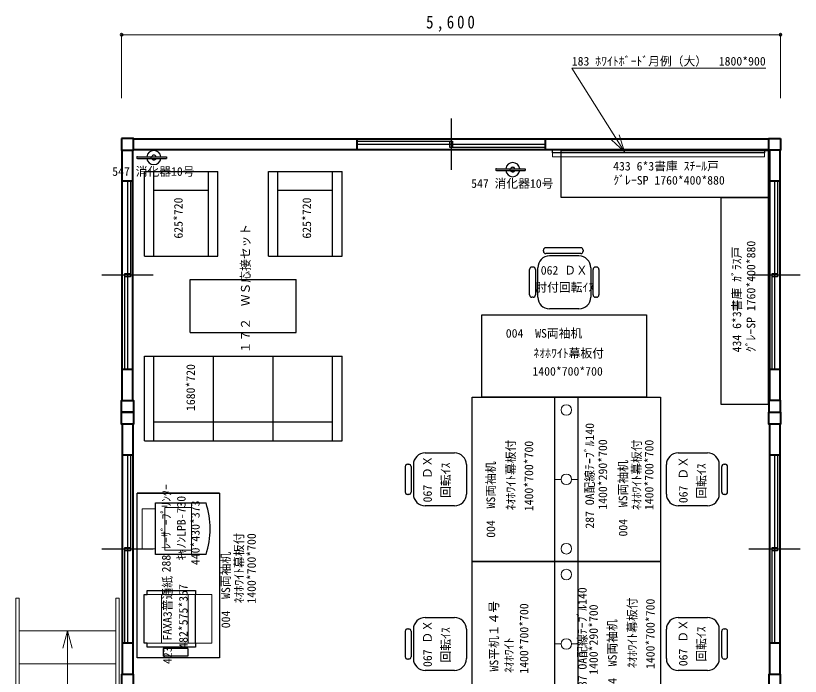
# Model space of a CAD drawing. Units: millimetres at full size, sheet at 1:50; details may follow other scales. Extents: x -7823 to 8572, y -5149 to 5957.
# Drawn here: x 1304 to 7972, y 338 to 5957 of the extents above; entities that cross this region are included whole.
import ezdxf
from ezdxf.enums import TextEntityAlignment as Align

# ---------------------------------------------------------------- set-up
doc = ezdxf.new("R2010")
doc.units = ezdxf.units.MM
doc.header["$LTSCALE"] = 50
doc.header["$PDMODE"] = 32
doc.header["$PDSIZE"] = 25
for name, color, linetype, lineweight in [('0-1', 7, 'Continuous', 25), ('0-2', 7, 'Continuous', 25), ('0-F', 4, 'Continuous', 18)]:
    doc.layers.add(name, color=color, linetype=linetype, lineweight=lineweight)
doc.styles.add('ＭＳ ゴシック', font='')
doc.styles.get('ＭＳ ゴシック').set_extended_font_data('MS Gothic')

msp = doc.modelspace()

# ---------------------------------------------------------------- linework, layer by layer
at = {"layer": '0-1'}
for p, q in [((5003.51, 5082.01), (5003.51, 4645.76)), ((4203.51, 4888.89), (5016.01, 4888.89)), ((4991.01, 4888.89), (4991.01, 4838.89)), ((5016.01, 4888.89), (5016.01, 4838.89)), ((4203.51, 4863.89), (5803.51, 4863.89)), ((4991.01, 4838.89), (5803.51, 4838.89)), ((2253.51, 4548.89), (2253.51, 2948.89)), ((2278.51, 4548.89), (2278.51, 3736.39)), ((7753.51, 4548.89), (7753.51, 2948.89)), ((7778.51, 4548.89), (7778.51, 3736.39)), ((2471.63, 3748.89), (2035.38, 3748.89)), ((2228.51, 3761.39), (2228.51, 2948.89)), ((2278.51, 3761.39), (2228.51, 3761.39)), ((2278.51, 3736.39), (2228.51, 3736.39)), ((7971.63, 3748.89), (7535.38, 3748.89)), ((7728.51, 3761.39), (7728.51, 2948.89)), ((7778.51, 3761.39), (7728.51, 3761.39)), ((7778.51, 3736.39), (7728.51, 3736.39)), ((2253.51, 2218.89), (2253.51, 618.89)), ((2278.51, 2218.89), (2278.51, 1406.39)), ((7753.51, 2218.89), (7753.51, 618.89)), ((7778.51, 2218.89), (7778.51, 1406.39)), ((2471.63, 1418.89), (2035.38, 1418.89)), ((2228.51, 1431.39), (2228.51, 618.89)), ((2278.51, 1431.39), (2228.51, 1431.39)), ((2278.51, 1406.39), (2228.51, 1406.39)), ((7971.63, 1418.89), (7535.38, 1418.89)), ((7728.51, 1431.39), (7728.51, 618.89)), ((7778.51, 1431.39), (7728.51, 1431.39)), ((7778.51, 1406.39), (7728.51, 1406.39))]:
    msp.add_line(p, q, dxfattribs=at)
at = {"layer": '0-1', "color": 2, "lineweight": 40}
for p, q in [((2303.51, 4908.89), (7703.51, 4908.89)), ((4203.51, 4908.89), (4203.51, 4818.89)), ((5803.51, 4908.89), (5803.51, 4818.89)), ((2208.51, 2683.89), (2208.51, 4813.89)), ((2298.51, 2683.89), (2298.51, 4813.89)), ((2303.51, 4818.89), (7703.51, 4818.89)), ((7708.51, 4813.89), (7708.51, 2683.89)), ((7798.51, 4813.89), (7798.51, 2683.89)), ((2298.51, 4548.89), (2208.51, 4548.89)), ((7798.51, 4548.89), (7708.51, 4548.89)), ((2298.51, 2948.89), (2208.51, 2948.89)), ((7798.51, 2948.89), (7708.51, 2948.89)), ((2208.51, 2483.89), (2208.51, 353.89)), ((2298.51, 2483.89), (2298.51, 353.89)), ((7708.51, 2483.89), (7708.51, 353.89)), ((7798.51, 2483.89), (7798.51, 353.89)), ((2298.51, 2218.89), (2208.51, 2218.89)), ((7798.51, 2218.89), (7708.51, 2218.89)), ((2298.51, 618.89), (2208.51, 618.89)), ((7798.51, 618.89), (7708.51, 618.89))]:
    msp.add_line(p, q, dxfattribs=at)
at = {"layer": '0-1', "color": 4, "lineweight": 18}
for p, q in [((1303.51, 1003.89), (1303.51, -4396.11)), ((1333.51, 1003.89), (1303.51, 1003.89)), ((1333.51, -4366.11), (1333.51, 1003.89)), ((2153.51, -2081.6), (2153.51, 1003.89)), ((2183.51, 1003.89), (2153.51, 1003.89)), ((2183.51, 1003.89), (2183.51, -2081.6)), ((2153.51, 723.89), (1333.51, 723.89)), ((1743.51, 723.89), (1704.69, 579)), ((2153.51, 443.89), (1333.51, 443.89))]:
    msp.add_line(p, q, dxfattribs=at)
at = {"layer": '0-1', "color": 2, "lineweight": 40}
for points in [[(2203.51, 4913.89), (2203.51, 4813.89), (2303.51, 4813.89), (2303.51, 4913.89)], [(7803.51, 4913.89), (7803.51, 4813.89), (7703.51, 4813.89), (7703.51, 4913.89)], [(2203.51, 2583.89), (2203.51, 2683.89), (2303.51, 2683.89), (2303.51, 2583.89)], [(7803.51, 2583.89), (7803.51, 2683.89), (7703.51, 2683.89), (7703.51, 2583.89)], [(2303.51, 2583.89), (2303.51, 2483.89), (2203.51, 2483.89), (2203.51, 2583.89)], [(7803.51, 2583.89), (7803.51, 2483.89), (7703.51, 2483.89), (7703.51, 2583.89)], [(2303.51, 253.89), (2303.51, 353.89), (2203.51, 353.89), (2203.51, 253.89)], [(7803.51, 253.89), (7803.51, 353.89), (7703.51, 353.89), (7703.51, 253.89)]]:
    msp.add_lwpolyline(points, close=True, dxfattribs=at)
at = {"layer": '0-1', "color": 4, "lineweight": 18}
msp.add_lwpolyline([(1743.51, -2076.11), (1743.51, 723.89), (1782.33, 579)], dxfattribs=at)
at = {"layer": '0-2', "color": 4, "lineweight": 18}
for p, q in [((6476.9, 4799.55), (6432.61, 4942.86)), ((5866.59, 4790.91), (5866.59, 4755.91)), ((5866.59, 4755.91), (7666.59, 4755.91)), ((7666.59, 4790.91), (7666.59, 4755.91)), ((5883.46, 1313.56), (5883.46, 2713.56)), ((6083.46, 2713.56), (6083.46, 1313.56)), ((5938.46, 2013.56), (5883.46, 2013.56)), ((6083.46, 2013.56), (6028.45, 2013.56)), ((2798.67, 1373.38), (2798.67, 1813.38)), ((2377.15, 1423.04), (2377.15, 1763.72)), ((2492.15, 1763.72), (2377.15, 1763.72)), ((2569.78, 1412.4), (2569.78, 1774.37)), ((2569.78, 1774.37), (2798.67, 1774.37)), ((2492.15, 1423.04), (2377.15, 1423.04)), ((2569.78, 1412.4), (2798.67, 1412.4)), ((6083.46, 1313.56), (6083.46, -86.44)), ((2421.74, 1032.85), (2831.76, 1032.85)), ((2541.74, 620.85), (2541.74, 1032.85)), ((2769.42, 1032.85), (2769.42, 620.85)), ((2971.74, 1032.85), (2831.76, 1032.85)), ((2971.74, 1032.85), (2971.74, 620.85)), ((2421.74, 620.85), (2831.76, 620.85)), ((2971.74, 620.85), (2831.76, 620.85)), ((5938.46, 613.56), (5883.46, 613.56)), ((6083.46, 613.56), (6028.45, 613.56))]:
    msp.add_line(p, q, dxfattribs=at)
at = {"layer": '0-2'}
for p, q in [((5938.39, 4811.22), (7698.39, 4811.22)), ((5938.39, 4411.22), (5938.39, 4811.22)), ((7698.39, 4811.22), (7698.39, 4411.22)), ((2338.29, 4757.7), (2583.96, 4757.7)), ((2338.29, 4742.5), (2583.96, 4742.5)), ((2451.83, 4757.7), (2451.83, 4742.5)), ((2583.96, 4757.7), (2583.96, 4742.5)), ((2477.04, 3912.07), (2477.04, 4632.07)), ((2942.04, 3912.07), (2942.04, 4632.07)), ((3022.04, 3912.07), (3022.04, 4632.07)), ((3532.04, 3912.07), (3532.04, 4632.07)), ((3997.04, 3912.07), (3997.04, 4632.07)), ((4077.04, 3912.07), (4077.04, 4632.07)), ((5388.53, 4655.51), (5634.21, 4655.51)), ((5388.53, 4640.3), (5634.21, 4640.3)), ((5502.08, 4655.51), (5502.08, 4640.3)), ((5634.21, 4655.51), (5634.21, 4640.3)), ((2477.24, 4472.07), (2942, 4472.07)), ((3531.98, 4472.07), (3996.94, 4472.07)), ((7698.39, 4411.22), (5938.39, 4411.22)), ((5787.97, 3953.56), (5787.97, 3963.56)), ((6105.73, 3983.56), (5807.97, 3983.56)), ((6125.73, 3963.56), (6125.73, 3953.56)), ((2397.04, 3912.07), (3022.04, 3912.07)), ((3452.04, 3912.07), (4077.04, 3912.07)), ((6105.73, 3933.56), (5807.97, 3933.56)), ((6090.56, 3913.56), (5840.56, 3913.56)), ((5700.56, 3819.24), (5690.56, 3819.24)), ((5740.56, 3563.56), (5740.56, 3813.56)), ((6190.56, 3813.56), (6190.56, 3563.56)), ((6240.56, 3819.24), (6230.56, 3819.24)), ((5670.56, 3582.79), (5670.56, 3799.24)), ((5720.56, 3799.24), (5720.56, 3582.79)), ((6210.56, 3582.79), (6210.56, 3799.24)), ((6260.56, 3799.24), (6260.56, 3582.79)), ((3687.04, 3262.07), (3687.04, 3712.07)), ((5700.56, 3562.79), (5690.56, 3562.79)), ((6240.56, 3562.79), (6230.56, 3562.79)), ((6090.56, 3463.56), (5840.56, 3463.56)), ((2787.04, 3262.07), (3687.04, 3262.07)), ((2477.04, 2342.07), (2477.04, 3062.07)), ((2983.71, 2342.07), (2983.71, 3062.07)), ((3490.37, 2342.07), (3490.37, 3062.07)), ((3997.04, 2342.07), (3997.04, 3062.07)), ((4077.04, 2342.07), (4077.04, 3062.07)), ((5838.46, 2713.56), (6128.45, 2713.56)), ((2477.28, 2502.07), (3997.6, 2502.07)), ((2397.04, 2342.07), (4077.04, 2342.07)), ((4783.46, 2238.56), (5033.45, 2238.56)), ((6933.46, 2238.56), (7183.46, 2238.56)), ((4633.46, 2141.56), (4643.45, 2141.56)), ((4683.45, 2138.56), (4683.45, 1888.56)), ((5133.46, 2138.56), (5133.46, 1888.56)), ((6833.45, 1888.56), (6833.45, 2138.56)), ((7283.46, 1888.56), (7283.46, 2138.56)), ((7323.46, 2141.69), (7333.45, 2141.69)), ((4613.46, 2121.56), (4613.46, 1905.44)), ((4663.46, 2121.56), (4663.46, 1905.44)), ((7303.46, 1905.56), (7303.46, 2121.69)), ((7353.46, 1905.56), (7353.46, 2121.69)), ((3035.57, 1895.53), (3035.57, 495.53)), ((4643.45, 1885.44), (4633.46, 1885.44)), ((7333.45, 1885.56), (7323.46, 1885.56)), ((2492.15, 1373.38), (2492.15, 1813.38)), ((2492.15, 1813.38), (2921.11, 1813.38)), ((5033.45, 1788.56), (4783.46, 1788.56)), ((7183.46, 1788.56), (6933.46, 1788.56)), ((2921.11, 1373.38), (2492.15, 1373.38)), ((6128.45, 1313.56), (5838.46, 1313.56)), ((5838.46, 1313.56), (6128.45, 1313.56)), ((2421.74, 1067.85), (2831.76, 1067.85)), ((2831.76, 1067.85), (2831.76, 1032.85)), ((2831.76, 620.85), (2831.76, 1032.85)), ((4783.46, 838.56), (5033.45, 838.56)), ((6933.46, 838.56), (7183.46, 838.56)), ((4633.46, 741.56), (4643.45, 741.56)), ((4683.45, 738.56), (4683.45, 488.56)), ((5133.46, 738.56), (5133.46, 488.56)), ((6833.45, 488.56), (6833.45, 738.56)), ((7283.46, 488.56), (7283.46, 738.56)), ((7323.46, 741.69), (7333.45, 741.69)), ((4613.46, 721.56), (4613.46, 505.44)), ((4663.46, 721.56), (4663.46, 505.44)), ((7303.46, 505.56), (7303.46, 721.69)), ((7353.46, 505.56), (7353.46, 721.69)), ((2831.76, 620.85), (2831.76, 585.85)), ((2831.76, 585.85), (2421.74, 585.85)), ((2592.56, 574.93), (2592.56, 585.85)), ((2732.53, 574.93), (2732.53, 585.85)), ((2765.52, 574.93), (2765.52, 509.93)), ((2765.52, 509.93), (2557.49, 509.93)), ((4643.45, 485.44), (4633.46, 485.44)), ((7333.45, 485.56), (7323.46, 485.56)), ((5033.45, 388.56), (4783.46, 388.56)), ((7183.46, 388.56), (6933.46, 388.56))]:
    msp.add_line(p, q, dxfattribs=at)
at = {"layer": '0-2', "color": 4, "lineweight": 18}
msp.add_lwpolyline([(7679.19, 5511.17), (6029.19, 5511.17), (6476.9, 4799.55), (6366.89, 4901.52)], dxfattribs=at)
at = {"layer": '0-2'}
for points in [[(5866.59, 4790.91), (5866.59, 4815.91), (7666.59, 4815.91), (7666.59, 4790.91)], [(7698.39, 2651.22), (7298.39, 2651.22), (7298.39, 4411.22), (7698.39, 4411.22)], [(5265.56, 2713.56), (5265.56, 3413.56), (6665.56, 3413.56), (6665.56, 2713.56)], [(5883.46, 1313.56), (5183.46, 1313.56), (5183.46, 2713.56), (5883.46, 2713.56)], [(6783.46, 1313.56), (6083.46, 1313.56), (6083.46, 2713.56), (6783.46, 2713.56)], [(5883.46, -86.44), (5183.46, -86.44), (5183.46, 1313.56), (5883.46, 1313.56)], [(6783.46, -86.44), (6083.46, -86.44), (6083.46, 1313.56), (6783.46, 1313.56)]]:
    msp.add_lwpolyline(points, close=True, dxfattribs=at)
for points in [[(2397.04, 3912.07), (2397.04, 4632.07), (3022.04, 4632.07)], [(3452.04, 3912.07), (3452.04, 4632.07), (4077.04, 4632.07)], [(2787.04, 3262.07), (2787.04, 3712.07), (3687.04, 3712.07)], [(2397.04, 2342.07), (2397.04, 3062.07), (4077.04, 3062.07)], [(3035.57, 495.53), (2335.57, 495.53), (2335.57, 1895.53), (3035.57, 1895.53), (2335.57, 1895.53)], [(2421.74, 585.85), (2421.74, 620.85), (2396.74, 620.85), (2396.74, 1032.85), (2421.74, 1032.85), (2421.74, 1067.85)], [(2765.52, 574.93), (2557.49, 574.93), (2557.49, 509.93)]]:
    msp.add_lwpolyline(points, dxfattribs=at)
at = {"layer": '0-2', "color": 4, "lineweight": 18}
for centre in [(5983.46, 2603.56), (5983.46, 2013.56), (5983.46, 1423.56), (5983.46, 1203.56), (5983.46, 613.56)]:
    msp.add_circle(centre, 45, dxfattribs=at)
at = {"layer": '0-2'}
for centre, radius, start, end in [((2477.72, 4750.1), 60, 7.28014, 172.71986), ((2338.29, 4750.1), 7.6, 90, 270), ((2477.72, 4750.1), 60, 187.28014, 352.71986), ((2477.72, 4750.1), 20.29, 22.01132, 157.98868), ((2477.72, 4750.1), 20.29, 202.01132, 337.98868), ((5527.96, 4647.91), 60, 7.28014, 172.71986), ((5527.96, 4647.91), 20.29, 22.01132, 157.98868), ((5388.53, 4647.91), 7.6, 90, 270), ((5527.96, 4647.91), 60, 187.28014, 352.71986), ((5527.96, 4647.91), 20.29, 202.01132, 337.98868), ((5807.97, 3963.56), 20, 90, 180), ((5807.97, 3963.56), 20, 90, 180), ((5807.97, 3953.56), 20, 180, 270), ((6105.73, 3963.56), 20, 0, 90), ((6105.73, 3953.56), 20, 270, 0), ((5840.56, 3813.56), 100, 90, 180), ((6090.56, 3813.56), 100, 0, 90), ((5690.56, 3799.24), 20, 90, 180), ((5700.56, 3799.24), 20, 0, 90), ((6230.56, 3799.24), 20, 90, 180), ((6240.56, 3799.24), 20, 0, 90), ((5690.56, 3582.79), 20, 180, 270), ((5700.56, 3582.79), 20, 270, 0), ((5840.56, 3563.56), 100, 180, 270), ((6090.56, 3563.56), 100, 270, 0), ((6230.56, 3582.79), 20, 180, 270), ((6240.56, 3582.79), 20, 270, 0), ((4783.46, 2138.56), 100, 90, 180), ((5033.45, 2138.56), 100, 0, 90), ((6933.46, 2138.56), 100, 90, 180), ((7183.46, 2138.56), 100, 0, 90), ((4633.46, 2121.56), 20, 90, 180), ((4643.45, 2121.56), 20, 0, 90), ((7323.46, 2121.69), 20, 90, 180), ((7333.45, 2121.69), 20, 0, 90), ((4633.46, 1905.44), 20, 180, 270), ((4643.45, 1905.44), 20, 270, 0), ((4783.46, 1888.56), 100, 180, 270), ((5033.45, 1888.56), 100, 270, 0), ((6933.46, 1888.56), 100, 180, 270), ((7183.46, 1888.56), 100, 270, 0), ((7323.46, 1905.56), 20, 180, 270), ((7333.45, 1905.56), 20, 270, 0), ((2248.07, 1593.38), 708.08, 341.89865, 18.10135), ((4783.46, 738.56), 100, 90, 180), ((5033.45, 738.56), 100, 0, 90), ((6933.46, 738.56), 100, 90, 180), ((7183.46, 738.56), 100, 0, 90), ((4633.46, 721.56), 20, 90, 180), ((4643.45, 721.56), 20, 0, 90), ((7323.46, 721.69), 20, 90, 180), ((7333.45, 721.69), 20, 0, 90), ((4633.46, 505.44), 20, 180, 270), ((4643.45, 505.44), 20, 270, 0), ((4783.46, 488.56), 100, 180, 270), ((5033.45, 488.56), 100, 270, 0), ((6933.46, 488.56), 100, 180, 270), ((7183.46, 488.56), 100, 270, 0), ((7323.46, 505.56), 20, 180, 270), ((7333.45, 505.56), 20, 270, 0)]:
    msp.add_arc(centre, radius, start, end, dxfattribs=at)
at = {"layer": '0-F'}
for p, q in [((2203.51, 5795.03), (7803.51, 5795.03)), ((2203.51, 5795.03), (2203.51, 5254.66)), ((7803.51, 5795.03), (7803.51, 5254.66))]:
    msp.add_line(p, q, dxfattribs=at)
for p in [(2203.51, 5795.03), (7803.51, 5795.03)]:
    msp.add_point(p, dxfattribs=at)

# ---------------------------------------------------------------- texts
at = {"layer": '0-2', "color": 4, "style": 'ＭＳ ゴシック'}
for s, p in [('183 ﾎﾜｲﾄﾎﾞｰﾄﾞ月例（大）\u30001800*900', (6029.19, 5511.17)), ('547 消化器10号', (2123.98, 4573.18)), ('433 6*3書庫 ｽﾁｰﾙ戸', (6380.96, 4618.47)), ('ｸﾞﾚｰSP 1760*400*880', (6381.89, 4498.43)), ('547 消化器10号', (5174.23, 4470.98)), ('062 ＤＸ', (5765.73, 3732.8)), ('肘付回転ｲｽ', (5720.23, 3588.03)), ('004\u3000WS両袖机', (5468.63, 3196.88)), ('ﾈｵﾎﾜｲﾄ幕板付', (5702.95, 3027.2)), ('1400*700*700', (5694.87, 2873.68))]:
    msp.add_text(s, height=73.31, dxfattribs=at).set_placement(p, align=Align.BOTTOM_LEFT)
for s, p in [('625*720', (2744.58, 4061.19)), ('625*720', (3835.76, 4061.19)), ('１７２\u3000ＷＳ応接セット', (3315.21, 3086.1)), ('ｸﾞﾚｰSP 1760*400*880', (7611.18, 3094.72)), ('434 6*3書庫 ｶﾞﾗｽ戸', (7491.14, 3093.79)), ('1680*720', (2849.06, 2594.81)), ('287 OA配線ﾃｰﾌﾞﾙ140', (6240.69, 1594.39)), ('ﾈｵﾎﾜｲﾄ幕板付', (5569.82, 1750.96)), ('1400*700*700', (5723.34, 1742.88)), ('1400*290*700', (6351.49, 1755.55)), ('ﾈｵﾎﾜｲﾄ幕板付', (6639.12, 1752.11)), ('1400*700*700', (6745.38, 1752.11)), ('067 ＤＸ', (4862.04, 1817.46)), ('回転ｲｽ', (5016.46, 1856.07)), ('004\u3000WS両袖机', (5400.13, 1516.63)), ('004\u3000WS両袖机', (6523.75, 1527.44)), ('067 ＤＸ', (7035.62, 1811.05)), ('回転ｲｽ', (7190.05, 1849.66)), ('288 ﾚｰｻﾞｰﾌﾟﾘﾝﾀｰ', (2641.19, 1222.46)), ('ｷｬﾉﾝLPB-730', (2769.35, 1324.11)), ('440*430*373', (2888.68, 1284.33)), ('ﾈｵﾎﾜｲﾄ幕板付', (3260.01, 959.79)), ('1400*700*700', (3366.27, 956.76)), ('004\u3000WS両袖机', (3147.67, 747.27)), ('423 FAXA3普通紙', (2651.84, 442.77)), ('482*575*357', (2786.63, 573.14)), ('287 OA配線ﾃｰﾌﾞﾙ140', (6177.75, 196.54)), ('ﾈｵﾎﾜｲﾄ幕板付', (6602.12, 408.31)), ('019\u3000WS平机１４号', (5427.18, 130.02)), ('1400*700*700', (5682.17, 360.72)), ('1400*290*700', (6272.76, 351.23)), ('1400*700*700', (6755.65, 400.23)), ('004\u3000WS両袖机', (6432.44, 173.98)), ('067 ＤＸ', (7034.79, 424.31)), ('067 ＤＸ', (4862.04, 417.46)), ('回転ｲｽ', (5016.46, 456.07)), ('回転ｲｽ', (7189.22, 462.92)), ('ﾈｵﾎﾜｲﾄ', (5554.67, 366.79))]:
    msp.add_text(s, height=73.31, rotation=90, dxfattribs=at).set_placement(p, align=Align.BOTTOM_LEFT)
at = {"layer": '0-F', "color": 7, "insert": (4791.01, 5820.03), "char_height": 110, "attachment_point": 7, "style": 'ＭＳ ゴシック'}
msp.add_mtext('\\T1.38;\\W0.85;5,600', dxfattribs=at)

doc.saveas('drawing.dxf')
